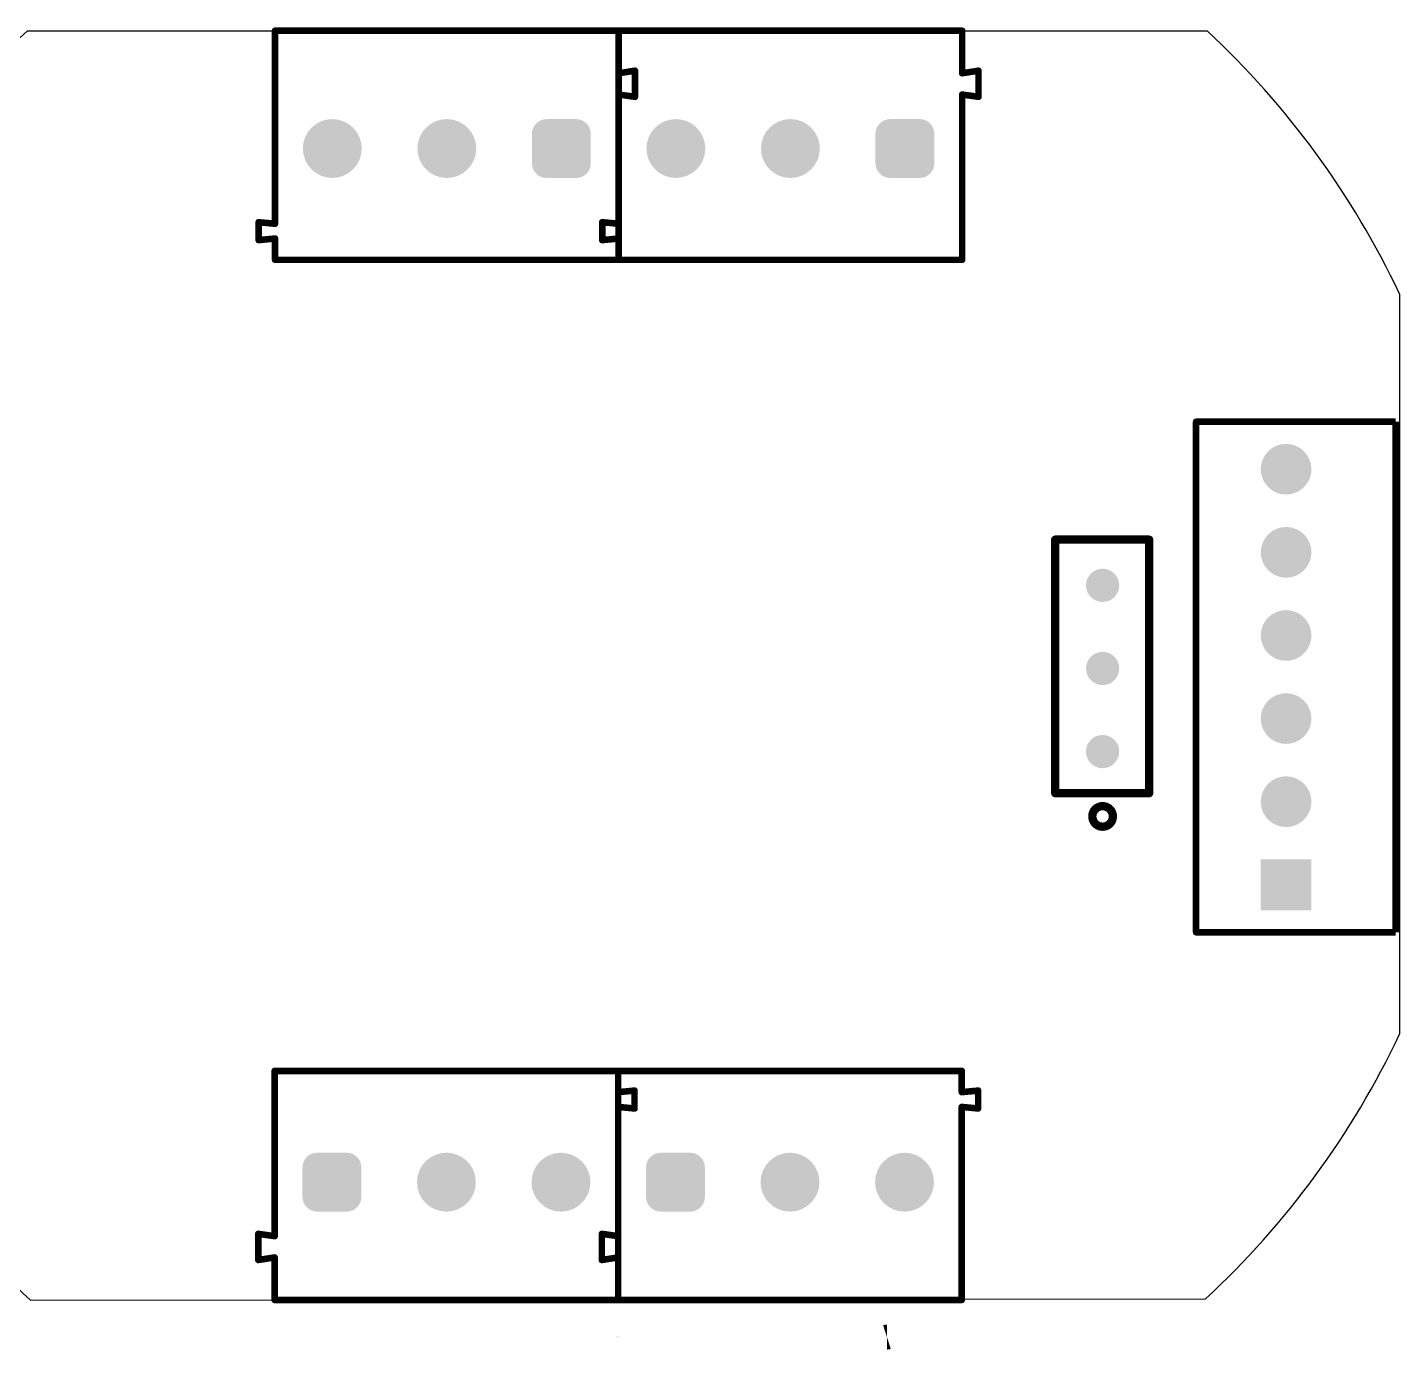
# Model space of a CAD drawing. Header units: millimetres. Extents: x 61.9 to 159.6, y 49.5 to 90.
# Drawn here: x 117.62 to 159.56, y 49.59 to 89.99 of the extents above; entities that cross this region are included whole.
import ezdxf

# ---------------------------------------------------------------- set-up
doc = ezdxf.new("R2010")
doc.units = ezdxf.units.MM
for name, color, linetype in [('BottomOverlay', 54, 'Continuous'), ('Mechanical1', 6, 'Continuous'), ('PadHoleLayer', 156, 'Continuous'), ('TopOverlay', 2, 'Continuous')]:
    doc.layers.add(name, color=color, linetype=linetype)

# ---------------------------------------------------------------- blocks, each defined once
blk = doc.blocks.new('3_2_54_C______________3')
at = {"layer": 'PadHoleLayer'}
h = blk.add_hatch(color=156, dxfattribs=at)
edge = h.paths.add_edge_path()
edge.add_arc((-3.302, 2.793999999999999), 0.508, 0, 360)
h = blk.add_hatch(color=156, dxfattribs=at)
edge = h.paths.add_edge_path()
edge.add_arc((-0.762, 2.793999999999999), 0.508, 0, 360)
h = blk.add_hatch(color=156, dxfattribs=at)
edge = h.paths.add_edge_path()
edge.add_arc((1.778, 2.793999999999999), 0.508, 0, 360)
at = {"layer": 'BottomOverlay', "const_width": 0.254}
for points in [[(-4.571999999999999, 4.241799999999999), (3.174999999999999, 4.241799999999999)], [(-4.571999999999999, 4.241799999999999), (-4.571999999999999, 1.371599999999999)], [(3.174999999999999, 4.241799999999999), (3.174999999999999, 1.371599999999999)], [(-4.571999999999999, 1.371599999999999), (3.174999999999999, 1.371599999999999)]]:
    blk.add_lwpolyline(points, dxfattribs=at)
at = {"layer": 'BottomOverlay', "const_width": 0.127}
for points in [[(-4.6355, 4.241799999999999, 1), (-4.508499999999999, 4.241799999999999, 1)], [(-4.6355, 4.241799999999999, 1), (-4.508499999999999, 4.241799999999999, 1)], [(3.111499999999999, 4.241799999999999, 1), (3.2385, 4.241799999999999, 1)], [(3.111499999999999, 4.241799999999999, 1), (3.2385, 4.241799999999999, 1)], [(-4.6355, 1.371599999999999, 1), (-4.508499999999999, 1.371599999999999, 1)], [(-4.6355, 1.371599999999999, 1), (-4.508499999999999, 1.371599999999999, 1)], [(3.111499999999999, 1.371599999999999, 1), (3.2385, 1.371599999999999, 1)], [(3.111499999999999, 1.371599999999999, 1), (3.2385, 1.371599999999999, 1)]]:
    blk.add_lwpolyline(points, format="xyb", close=True, dxfattribs=at)
at = {"layer": 'TopOverlay', "const_width": 0.254}
for points in [[(-4.571999999999999, 4.241799999999999), (3.174999999999999, 4.241799999999999)], [(-4.571999999999999, 4.241799999999999), (-4.571999999999999, 1.371599999999999)], [(3.174999999999999, 4.241799999999999), (3.174999999999999, 1.371599999999999)], [(-4.571999999999999, 1.371599999999999), (3.174999999999999, 1.371599999999999)]]:
    blk.add_lwpolyline(points, dxfattribs=at)
at = {"layer": 'TopOverlay'}
for points, const_width in [([(-4.6355, 4.241799999999999, 1), (-4.508499999999999, 4.241799999999999, 1)], 0.127), ([(-4.6355, 4.241799999999999, 1), (-4.508499999999999, 4.241799999999999, 1)], 0.127), ([(3.111499999999999, 4.241799999999999, 1), (3.2385, 4.241799999999999, 1)], 0.127), ([(3.111499999999999, 4.241799999999999, 1), (3.2385, 4.241799999999999, 1)], 0.127), ([(-4.969019779999999, 2.793999999999999, 1), (-5.597380219999999, 2.793999999999999, 1)], 0.254), ([(-5.660880219999999, 2.793999999999999, 1), (-5.533880219999998, 2.793999999999999, 1)], 0.127), ([(-5.032519779999998, 2.793999999999999, 1), (-4.905519779999999, 2.793999999999999, 1)], 0.127), ([(-4.6355, 1.371599999999999, 1), (-4.508499999999999, 1.371599999999999, 1)], 0.127), ([(-4.6355, 1.371599999999999, 1), (-4.508499999999999, 1.371599999999999, 1)], 0.127), ([(3.111499999999999, 1.371599999999999, 1), (3.2385, 1.371599999999999, 1)], 0.127), ([(3.111499999999999, 1.371599999999999, 1), (3.2385, 1.371599999999999, 1)], 0.127)]:
    blk.add_lwpolyline(points, format="xyb", close=True, dxfattribs=dict(at, const_width=const_width))

msp = doc.modelspace()

# ---------------------------------------------------------------- hatches: boundary and pattern name
at = {"layer": 'TopOverlay'}
h = msp.add_hatch(color=2, dxfattribs=at)
edge = h.paths.add_edge_path()
edge.add_arc((126.9403691943678, 86.2931549969118), 0.8999981999999999, 0, 360)
h = msp.add_hatch(color=2, dxfattribs=at)
edge = h.paths.add_edge_path()
edge.add_arc((126.9403691943678, 86.2931549969118), 0.5999988, 0, 360)
h = msp.add_hatch(color=2, dxfattribs=at)
edge = h.paths.add_edge_path()
edge.add_arc((130.4403367943678, 86.2931549969118), 0.8999981999999999, 0, 360)
h = msp.add_hatch(color=2, dxfattribs=at)
edge = h.paths.add_edge_path()
edge.add_arc((130.4403367943678, 86.2931549969118), 0.5999988, 0, 360)
h = msp.add_hatch(color=2, dxfattribs=at)
edge = h.paths.add_edge_path()
edge.add_arc((134.3903555643678, 85.84315462691178), 0.4499991, 270, 360)
edge.add_line((134.8403546643678, 85.84315462691178), (134.8403546643678, 86.74315536691178))
edge.add_arc((134.3903555643678, 86.74315536691178), 0.4499991, 0, 90)
edge.add_line((134.3903555643678, 87.19315446691178), (133.4903548243678, 87.19315446691178))
edge.add_arc((133.4903548243678, 86.74315536691178), 0.4499991, 90, 180.0000000000008)
edge.add_line((133.0403557243678, 86.74315536691178), (133.0403557243678, 85.84315462691178))
edge.add_arc((133.4903548243678, 85.84315462691178), 0.4499991, 180, 270)
edge.add_line((133.4903548243678, 85.3931555269118), (134.3903555643678, 85.3931555269118))
h = msp.add_hatch(color=2, dxfattribs=at)
edge = h.paths.add_edge_path()
edge.add_arc((133.9403551943678, 86.2931549969118), 0.5999988, 0, 360)
h = msp.add_hatch(color=2, dxfattribs=at)
edge = h.paths.add_edge_path()
edge.add_arc((137.4403227943678, 86.2931549969118), 0.8999981999999999, 0, 360)
h = msp.add_hatch(color=2, dxfattribs=at)
edge = h.paths.add_edge_path()
edge.add_arc((137.4403227943678, 86.2931549969118), 0.5999988, 0, 360)
h = msp.add_hatch(color=2, dxfattribs=at)
edge = h.paths.add_edge_path()
edge.add_arc((140.9403411943678, 86.2931549969118), 0.8999981999999999, 0, 360)
h = msp.add_hatch(color=2, dxfattribs=at)
edge = h.paths.add_edge_path()
edge.add_arc((140.9403411943678, 86.2931549969118), 0.5999988, 0, 360)
h = msp.add_hatch(color=2, dxfattribs=at)
edge = h.paths.add_edge_path()
edge.add_arc((144.8903599643678, 85.84315462691178), 0.4499991, 270, 360)
edge.add_line((145.3403590643678, 85.84315462691178), (145.3403590643678, 86.74315536691178))
edge.add_arc((144.8903599643678, 86.74315536691178), 0.4499991, 0, 90)
edge.add_line((144.8903599643678, 87.19315446691178), (143.9903592243678, 87.19315446691178))
edge.add_arc((143.9903592243678, 86.74315536691178), 0.4499991, 90, 180.0000000000008)
edge.add_line((143.5403601243679, 86.74315536691178), (143.5403601243679, 85.84315462691178))
edge.add_arc((143.9903592243678, 85.84315462691178), 0.4499991, 180, 270)
edge.add_line((143.9903592243678, 85.3931555269118), (144.8903599643678, 85.3931555269118))
h = msp.add_hatch(color=2, dxfattribs=at)
edge = h.paths.add_edge_path()
edge.add_arc((144.4403595943679, 86.2931549969118), 0.5999988, 0, 360)
h = msp.add_hatch(color=256, dxfattribs=at)
edge = h.paths.add_edge_path()
edge.add_arc((156.0894688919094, 76.49333362915878), 0.77499972, 0, 360)
h = msp.add_hatch(color=256, dxfattribs=at)
edge = h.paths.add_edge_path()
edge.add_arc((156.0894688919094, 76.49333362915878), 0.4999990000000001, 0, 360)
h = msp.add_hatch(color=256, dxfattribs=at)
edge = h.paths.add_edge_path()
edge.add_arc((156.0894688919094, 73.9533336291588), 0.77499972, 0, 360)
h = msp.add_hatch(color=256, dxfattribs=at)
edge = h.paths.add_edge_path()
edge.add_arc((156.0894688919094, 73.9533336291588), 0.4999990000000001, 0, 360)
h = msp.add_hatch(color=256, dxfattribs=at)
edge = h.paths.add_edge_path()
edge.add_arc((156.0894688919094, 71.41333362915881), 0.77499972, 0, 360)
h = msp.add_hatch(color=256, dxfattribs=at)
edge = h.paths.add_edge_path()
edge.add_arc((156.0894688919094, 71.41333362915881), 0.4999990000000001, 0, 360)
h = msp.add_hatch(color=256, dxfattribs=at)
edge = h.paths.add_edge_path()
edge.add_arc((156.0894688919094, 68.8733336291588), 0.77499972, 0, 360)
h = msp.add_hatch(color=256, dxfattribs=at)
edge = h.paths.add_edge_path()
edge.add_arc((156.0894688919094, 68.8733336291588), 0.4999990000000001, 0, 360)
h = msp.add_hatch(color=256, dxfattribs=at)
edge = h.paths.add_edge_path()
edge.add_arc((156.0894688919094, 66.3333336291588), 0.77499972, 0, 360)
h = msp.add_hatch(color=256, dxfattribs=at)
edge = h.paths.add_edge_path()
edge.add_arc((156.0894688919094, 66.3333336291588), 0.4999990000000001, 0, 360)
msp.add_hatch(color=256, dxfattribs=at).paths.add_polyline_path([(155.3144691719093, 63.01833390915881), (155.3144691719093, 64.56833334915879), (156.8644686119094, 64.56833334915879), (156.8644686119094, 63.01833390915881)])
h = msp.add_hatch(color=256, dxfattribs=at)
edge = h.paths.add_edge_path()
edge.add_arc((156.0894688919094, 63.7933336291588), 0.4999990000000001, 0, 360)
h = msp.add_hatch(color=2, dxfattribs=at)
edge = h.paths.add_edge_path()
edge.add_arc((126.4777711018072, 55.15686477973851), 0.4499991, 90, 180)
edge.add_line((126.0277720018072, 55.15686477973851), (126.0277720018072, 54.2568640397385))
edge.add_arc((126.4777711018072, 54.2568640397385), 0.4499991, 180, 270)
edge.add_line((126.4777711018072, 53.80686493973851), (127.3777718418072, 53.80686493973851))
edge.add_arc((127.3777718418072, 54.2568640397385), 0.4499991, 270, 360)
edge.add_line((127.8277709418072, 54.2568640397385), (127.8277709418072, 55.1568647797385))
edge.add_arc((127.3777718418072, 55.15686477973851), 0.4499991, 0, 90)
edge.add_line((127.3777718418072, 55.60686387973849), (126.4777711018072, 55.60686387973849))
h = msp.add_hatch(color=2, dxfattribs=at)
edge = h.paths.add_edge_path()
edge.add_arc((130.4277390718072, 54.7068644097385), 0.8999981999999999, 0, 360)
h = msp.add_hatch(color=2, dxfattribs=at)
edge = h.paths.add_edge_path()
edge.add_arc((133.9277574718072, 54.7068644097385), 0.8999981999999999, 0, 360)
h = msp.add_hatch(color=2, dxfattribs=at)
edge = h.paths.add_edge_path()
edge.add_arc((136.9777247018071, 55.1569155797385), 0.4499991, 90, 180)
edge.add_line((136.5277256018071, 55.1569155797385), (136.5277256018071, 54.25691483973849))
edge.add_arc((136.9777247018071, 54.25691483973849), 0.4499991, 180, 270)
edge.add_line((136.9777247018071, 53.8069157397385), (137.8777254418071, 53.8069157397385))
edge.add_arc((137.8777254418071, 54.25691483973849), 0.4499991, 270, 360.0000000000002)
edge.add_line((138.3277245418071, 54.25691483973849), (138.3277245418071, 55.15691557973849))
edge.add_arc((137.8777254418071, 55.1569155797385), 0.4499991, 0, 90.0000000000016)
edge.add_line((137.8777254418071, 55.6069146797385), (136.9777247018071, 55.6069146797385))
h = msp.add_hatch(color=2, dxfattribs=at)
edge = h.paths.add_edge_path()
edge.add_arc((140.9277434718071, 54.70691520973851), 0.8999981999999999, 0, 360)
h = msp.add_hatch(color=2, dxfattribs=at)
edge = h.paths.add_edge_path()
edge.add_arc((144.4277618718072, 54.70691520973851), 0.8999981999999999, 0, 360)
h = msp.add_hatch(color=2, dxfattribs=at)
edge = h.paths.add_edge_path()
edge.add_arc((126.9277714718072, 54.7068644097385), 0.5999988, 0, 360)
h = msp.add_hatch(color=2, dxfattribs=at)
edge = h.paths.add_edge_path()
edge.add_arc((130.4277390718072, 54.7068644097385), 0.5999988, 0, 360)
h = msp.add_hatch(color=2, dxfattribs=at)
edge = h.paths.add_edge_path()
edge.add_arc((133.9277574718072, 54.7068644097385), 0.5999988, 0, 360)
h = msp.add_hatch(color=2, dxfattribs=at)
edge = h.paths.add_edge_path()
edge.add_arc((137.4277250718072, 54.70691520973851), 0.5999988, 0, 360)
h = msp.add_hatch(color=2, dxfattribs=at)
edge = h.paths.add_edge_path()
edge.add_arc((140.9277434718071, 54.70691520973851), 0.5999988, 0, 360)
h = msp.add_hatch(color=2, dxfattribs=at)
edge = h.paths.add_edge_path()
edge.add_arc((144.4277618718072, 54.70691520973851), 0.5999988, 0, 360)

# ---------------------------------------------------------------- linework, layer by layer
for points in [[(117.6232032746041, 89.89288542829507), (153.6748492870325, 89.89413541172273)], [(159.5574090160689, 81.85057146222202), (159.5574090160689, 59.22706092377316)], [(117.7167099748817, 51.09807422108984), (153.6284802716992, 51.14041808731538)]]:
    msp.add_lwpolyline(points)
for start, end in [(25.32082238048669, 47.03798466678767), (205.3208223804863, 227.3102097662063), (312.8249060288993, 334.6791776195133)]:
    msp.add_arc((135.649697347183, 70.53881619299759), 26.44871423176204, start, end)
at = {"layer": 'Mechanical1'}
for points in [[(117.6232032746041, 89.89288542829507), (153.6748492870325, 89.89413541172273)], [(159.5574090160689, 81.85057146222202), (159.5574090160689, 59.22706092377316)], [(117.7167099748817, 51.09807422108984), (153.6284802716992, 51.14041808731538)]]:
    msp.add_lwpolyline(points, dxfattribs=at)
for start, end in [(132.9659884541516, 154.6791776195133), (25.32082238048669, 47.03798466678767), (205.3208223804863, 227.3102097662063), (312.8249060288993, 334.6791776195133)]:
    msp.add_arc((135.649697347183, 70.53881619299759), 26.44871423176204, start, end, dxfattribs=at)
at = {"layer": 'TopOverlay', "color": 2, "const_width": 0.1999996}
for points in [[(125.1903599943678, 89.89314779691178), (135.6903643943678, 89.89314779691178)], [(125.1903599943678, 83.9931341969118), (125.1903599943678, 89.89314779691178)], [(135.6903643943678, 83.9931341969118), (135.6903643943678, 89.89314779691178)], [(135.6903643943678, 89.89314779691178), (146.1903687943678, 89.89314779691178)], [(135.6903643943678, 88.59312499691178), (135.6903643943678, 89.89314779691178)], [(146.1903687943678, 88.59312499691178), (146.1903687943678, 89.89314779691178)], [(135.6903643943678, 88.59312499691178), (136.1903379943678, 88.67140779691178)], [(136.1903379943678, 87.87313659691176), (136.1903379943678, 88.67140779691178)], [(146.1903687943678, 88.59312499691178), (146.6903423943679, 88.67140779691178)], [(146.6903423943679, 87.87313659691176), (146.6903423943679, 88.67140779691178)], [(135.6890435943678, 87.94268179691178), (136.1903379943678, 87.87313659691176)], [(135.6903643943678, 82.89311099691179), (135.6903643943678, 87.94308819691179)], [(146.1890479943678, 87.94268179691178), (146.6903423943679, 87.87313659691176)], [(146.1903687943678, 82.89311099691179), (146.1903687943678, 87.94308819691179)], [(124.6902339943678, 84.0421561969118), (125.1903599943678, 83.9931341969118)], [(124.6903355943678, 83.4931097969118), (124.6903355943678, 84.0431213969118)], [(135.1902383943678, 84.0421561969118), (135.6903643943678, 83.9931341969118)], [(135.1903399943678, 83.4931097969118), (135.1903399943678, 84.0431213969118)], [(124.6902339943678, 83.49407499691178), (125.1903599943678, 83.54309699691176)], [(125.1903599943678, 82.89311099691179), (125.1903599943678, 83.54309699691176)], [(135.1902383943678, 83.49407499691178), (135.6903643943678, 83.54309699691176)], [(135.6903643943678, 82.89311099691179), (135.6903643943678, 83.54309699691176)], [(125.1903599943678, 82.89311099691179), (135.6903643943678, 82.89311099691179)], [(135.6903643943678, 82.89311099691179), (146.1903687943678, 82.89311099691179)], [(125.1777622718072, 58.10690840973849), (135.6777666718071, 58.10690840973849)], [(125.1777622718072, 53.0569312097385), (125.1777622718072, 58.10690840973849)], [(135.6777666718071, 53.0569312097385), (135.6777666718071, 58.10690840973849)], [(135.6777666718071, 58.10690840973849), (146.1777202718071, 58.10690840973849)], [(135.6777666718071, 57.45692240973849), (135.6777666718071, 58.10690840973849)], [(146.1777202718071, 57.45692240973849), (146.1777202718071, 58.10690840973849)], [(135.6777666718071, 57.45692240973849), (136.1778418718071, 57.50594440973849)], [(136.1777402718072, 56.95689800973849), (136.1777402718072, 57.5069096097385)], [(146.1777202718071, 57.45692240973849), (146.6778462718072, 57.50594440973849)], [(146.6777446718071, 56.95689800973849), (146.6777446718071, 57.5069096097385)], [(135.6777666718071, 51.1068716097385), (135.6777666718071, 57.0068852097385)], [(135.6777666718071, 57.0068852097385), (136.1778418718071, 56.95786320973851)], [(146.1777202718071, 57.0068852097385), (146.6778462718072, 56.95786320973851)], [(146.1777202718071, 51.1069224097385), (146.1777202718071, 57.0068852097385)], [(124.6777378718072, 52.3286116097385), (124.6777378718072, 53.1268828097385)], [(124.6777378718072, 53.1268828097385), (125.1790322718072, 53.05733760973851)], [(135.1777422718072, 53.1268828097385), (135.6790366718072, 53.05733760973851)], [(135.1777422718072, 52.3286116097385), (135.1777422718072, 53.1268828097385)], [(124.6777378718072, 52.3286116097385), (125.1777622718072, 52.4068944097385)], [(125.1777622718072, 51.1068716097385), (125.1777622718072, 52.4068944097385)], [(135.1777422718072, 52.3286116097385), (135.6777666718071, 52.4068944097385)], [(135.6777666718071, 51.1069224097385), (135.6777666718071, 52.4068944097385)], [(125.1777622718072, 51.1068716097385), (135.6777666718071, 51.1068716097385)], [(135.6777666718071, 51.1069224097385), (146.1777202718071, 51.1069224097385)]]:
    msp.add_lwpolyline(points, dxfattribs=at)
at = {"layer": 'TopOverlay', "color": 2}
for points, const_width in [([(125.1403600943678, 89.89314779691178, 1), (125.2403598943678, 89.89314779691178, 1)], 0.0999998), ([(125.1403600943678, 89.89314779691178, 1), (125.2403598943678, 89.89314779691178, 1)], 0.0999998), ([(135.6403644943678, 89.89314779691178, 1), (135.7403642943678, 89.89314779691178, 1)], 0.0999998), ([(135.6403644943678, 89.89314779691178, 1), (135.7403642943678, 89.89314779691178, 1)], 0.0999998), ([(135.6403644943678, 89.89314779691178, 1), (135.7403642943678, 89.89314779691178, 1)], 0.0999998), ([(135.6403644943678, 89.89314779691178, 1), (135.7403642943678, 89.89314779691178, 1)], 0.0999998), ([(146.1403688943678, 89.89314779691178, 1), (146.2403686943678, 89.89314779691178, 1)], 0.0999998), ([(146.1403688943678, 89.89314779691178, 1), (146.2403686943678, 89.89314779691178, 1)], 0.0999998), ([(135.6403644943678, 88.59312499691178, 1), (135.7403642943678, 88.59312499691178, 1)], 0.0999998), ([(135.6403644943678, 88.59312499691178, 1), (135.7403642943678, 88.59312499691178, 1)], 0.0999998), ([(136.1403380943678, 88.67140779691178, 1), (136.2403378943678, 88.67140779691178, 1)], 0.0999998), ([(136.1403380943678, 88.67140779691178, 1), (136.2403378943678, 88.67140779691178, 1)], 0.0999998), ([(146.1403688943678, 88.59312499691178, 1), (146.2403686943678, 88.59312499691178, 1)], 0.0999998), ([(146.1403688943678, 88.59312499691178, 1), (146.2403686943678, 88.59312499691178, 1)], 0.0999998), ([(146.6403424943679, 88.67140779691178, 1), (146.7403422943679, 88.67140779691178, 1)], 0.0999998), ([(146.6403424943679, 88.67140779691178, 1), (146.7403422943679, 88.67140779691178, 1)], 0.0999998), ([(135.6390436943678, 87.94268179691178, 1), (135.7390434943678, 87.94268179691178, 1)], 0.0999998), ([(135.6403644943678, 87.94308819691179, 1), (135.7403642943678, 87.94308819691179, 1)], 0.0999998), ([(136.1403380943678, 87.87313659691176, 1), (136.2403378943678, 87.87313659691176, 1)], 0.0999998), ([(136.1403380943678, 87.87313659691176, 1), (136.2403378943678, 87.87313659691176, 1)], 0.0999998), ([(146.1390480943679, 87.94268179691178, 1), (146.2390478943679, 87.94268179691178, 1)], 0.0999998), ([(146.1403688943678, 87.94308819691179, 1), (146.2403686943678, 87.94308819691179, 1)], 0.0999998), ([(146.6403424943679, 87.87313659691176, 1), (146.7403422943679, 87.87313659691176, 1)], 0.0999998), ([(146.6403424943679, 87.87313659691176, 1), (146.7403422943679, 87.87313659691176, 1)], 0.0999998), ([(124.6402340943678, 84.0421561969118, 1), (124.7402338943678, 84.0421561969118, 1)], 0.0999998), ([(124.6403356943678, 84.0431213969118, 1), (124.7403354943678, 84.0431213969118, 1)], 0.0999998), ([(125.1403600943678, 83.9931341969118, 1), (125.2403598943678, 83.9931341969118, 1)], 0.0999998), ([(125.1403600943678, 83.9931341969118, 1), (125.2403598943678, 83.9931341969118, 1)], 0.0999998), ([(135.1402384943678, 84.0421561969118, 1), (135.2402382943678, 84.0421561969118, 1)], 0.0999998), ([(135.1403400943678, 84.0431213969118, 1), (135.2403398943678, 84.0431213969118, 1)], 0.0999998), ([(135.6403644943678, 83.9931341969118, 1), (135.7403642943678, 83.9931341969118, 1)], 0.0999998), ([(135.6403644943678, 83.9931341969118, 1), (135.7403642943678, 83.9931341969118, 1)], 0.0999998), ([(124.6402340943678, 83.49407499691178, 1), (124.7402338943678, 83.49407499691178, 1)], 0.0999998), ([(124.6403356943678, 83.4931097969118, 1), (124.7403354943678, 83.4931097969118, 1)], 0.0999998), ([(125.1403600943678, 83.54309699691176, 1), (125.2403598943678, 83.54309699691176, 1)], 0.0999998), ([(125.1403600943678, 83.54309699691176, 1), (125.2403598943678, 83.54309699691176, 1)], 0.0999998), ([(135.1402384943678, 83.49407499691178, 1), (135.2402382943678, 83.49407499691178, 1)], 0.0999998), ([(135.1403400943678, 83.4931097969118, 1), (135.2403398943678, 83.4931097969118, 1)], 0.0999998), ([(135.6403644943678, 83.54309699691176, 1), (135.7403642943678, 83.54309699691176, 1)], 0.0999998), ([(135.6403644943678, 83.54309699691176, 1), (135.7403642943678, 83.54309699691176, 1)], 0.0999998), ([(125.1403600943678, 82.89311099691179, 1), (125.2403598943678, 82.89311099691179, 1)], 0.0999998), ([(125.1403600943678, 82.89311099691179, 1), (125.2403598943678, 82.89311099691179, 1)], 0.0999998), ([(135.6403644943678, 82.89311099691179, 1), (135.7403642943678, 82.89311099691179, 1)], 0.0999998), ([(135.6403644943678, 82.89311099691179, 1), (135.7403642943678, 82.89311099691179, 1)], 0.0999998), ([(135.6403644943678, 82.89311099691179, 1), (135.7403642943678, 82.89311099691179, 1)], 0.0999998), ([(135.6403644943678, 82.89311099691179, 1), (135.7403642943678, 82.89311099691179, 1)], 0.0999998), ([(146.1403688943678, 82.89311099691179, 1), (146.2403686943678, 82.89311099691179, 1)], 0.0999998), ([(146.1403688943678, 82.89311099691179, 1), (146.2403686943678, 82.89311099691179, 1)], 0.0999998), ([(125.1277623718072, 58.10690840973849, 1), (125.2277621718071, 58.10690840973849, 1)], 0.0999998), ([(125.1277623718072, 58.10690840973849, 1), (125.2277621718071, 58.10690840973849, 1)], 0.0999998), ([(135.6277667718072, 58.10690840973849, 1), (135.7277665718071, 58.10690840973849, 1)], 0.0999998), ([(135.6277667718072, 58.10690840973849, 1), (135.7277665718071, 58.10690840973849, 1)], 0.0999998), ([(135.6277667718072, 58.10690840973849, 1), (135.7277665718071, 58.10690840973849, 1)], 0.0999998), ([(135.6277667718072, 58.10690840973849, 1), (135.7277665718071, 58.10690840973849, 1)], 0.0999998), ([(146.1277203718071, 58.10690840973849, 1), (146.2277201718072, 58.10690840973849, 1)], 0.0999998), ([(146.1277203718071, 58.10690840973849, 1), (146.2277201718072, 58.10690840973849, 1)], 0.0999998), ([(135.6277667718072, 57.45692240973849, 1), (135.7277665718071, 57.45692240973849, 1)], 0.0999998), ([(135.6277667718072, 57.45692240973849, 1), (135.7277665718071, 57.45692240973849, 1)], 0.0999998), ([(136.1277403718072, 57.5069096097385, 1), (136.2277401718071, 57.5069096097385, 1)], 0.0999998), ([(136.1278419718072, 57.50594440973849, 1), (136.2278417718072, 57.50594440973849, 1)], 0.0999998), ([(146.1277203718071, 57.45692240973849, 1), (146.2277201718072, 57.45692240973849, 1)], 0.0999998), ([(146.1277203718071, 57.45692240973849, 1), (146.2277201718072, 57.45692240973849, 1)], 0.0999998), ([(146.6277447718071, 57.5069096097385, 1), (146.7277445718072, 57.5069096097385, 1)], 0.0999998), ([(146.6278463718072, 57.50594440973849, 1), (146.7278461718072, 57.50594440973849, 1)], 0.0999998), ([(135.6277667718072, 57.0068852097385, 1), (135.7277665718071, 57.0068852097385, 1)], 0.0999998), ([(135.6277667718072, 57.0068852097385, 1), (135.7277665718071, 57.0068852097385, 1)], 0.0999998), ([(136.1277403718072, 56.95689800973849, 1), (136.2277401718071, 56.95689800973849, 1)], 0.0999998), ([(136.1278419718072, 56.95786320973851, 1), (136.2278417718072, 56.95786320973851, 1)], 0.0999998), ([(146.1277203718071, 57.0068852097385, 1), (146.2277201718072, 57.0068852097385, 1)], 0.0999998), ([(146.1277203718071, 57.0068852097385, 1), (146.2277201718072, 57.0068852097385, 1)], 0.0999998), ([(146.6277447718071, 56.95689800973849, 1), (146.7277445718072, 56.95689800973849, 1)], 0.0999998), ([(146.6278463718072, 56.95786320973851, 1), (146.7278461718072, 56.95786320973851, 1)], 0.0999998), ([(124.6277379718072, 53.1268828097385, 1), (124.7277377718071, 53.1268828097385, 1)], 0.0999998), ([(124.6277379718072, 53.1268828097385, 1), (124.7277377718071, 53.1268828097385, 1)], 0.0999998), ([(125.1277623718072, 53.0569312097385, 1), (125.2277621718071, 53.0569312097385, 1)], 0.0999998), ([(125.1290323718071, 53.05733760973851, 1), (125.2290321718072, 53.05733760973851, 1)], 0.0999998), ([(135.1277423718072, 53.1268828097385, 1), (135.2277421718071, 53.1268828097385, 1)], 0.0999998), ([(135.1277423718072, 53.1268828097385, 1), (135.2277421718071, 53.1268828097385, 1)], 0.0999998), ([(135.6277667718072, 53.0569312097385, 1), (135.7277665718071, 53.0569312097385, 1)], 0.0999998), ([(135.6290367718072, 53.05733760973851, 1), (135.7290365718071, 53.05733760973851, 1)], 0.0999998), ([(124.6277379718072, 52.3286116097385, 1), (124.7277377718071, 52.3286116097385, 1)], 0.0999998), ([(124.6277379718072, 52.3286116097385, 1), (124.7277377718071, 52.3286116097385, 1)], 0.0999998), ([(125.1277623718072, 52.4068944097385, 1), (125.2277621718071, 52.4068944097385, 1)], 0.0999998), ([(125.1277623718072, 52.4068944097385, 1), (125.2277621718071, 52.4068944097385, 1)], 0.0999998), ([(135.1277423718072, 52.3286116097385, 1), (135.2277421718071, 52.3286116097385, 1)], 0.0999998), ([(135.1277423718072, 52.3286116097385, 1), (135.2277421718071, 52.3286116097385, 1)], 0.0999998), ([(135.6277667718072, 52.4068944097385, 1), (135.7277665718071, 52.4068944097385, 1)], 0.0999998), ([(135.6277667718072, 52.4068944097385, 1), (135.7277665718071, 52.4068944097385, 1)], 0.0999998), ([(125.1277623718072, 51.1068716097385, 1), (125.2277621718071, 51.1068716097385, 1)], 0.0999998), ([(125.1277623718072, 51.1068716097385, 1), (125.2277621718071, 51.1068716097385, 1)], 0.0999998), ([(135.6277667718072, 51.1069224097385, 1), (135.7277665718071, 51.1069224097385, 1)], 0.0999998), ([(135.6277667718072, 51.1069224097385, 1), (135.7277665718071, 51.1069224097385, 1)], 0.0999998), ([(135.6277667718072, 51.1068716097385, 1), (135.7277665718071, 51.1068716097385, 1)], 0.0999998), ([(135.6277667718072, 51.1068716097385, 1), (135.7277665718071, 51.1068716097385, 1)], 0.0999998), ([(146.1277203718071, 51.1069224097385, 1), (146.2277201718072, 51.1069224097385, 1)], 0.0999998), ([(146.1277203718071, 51.1069224097385, 1), (146.2277201718072, 51.1069224097385, 1)], 0.0999998), ([(135.6477692718072, 49.9794164097385, 1), (135.6541192718072, 49.9794164097385, 1)], 0.00635), ([(143.8860484518072, 49.9794418097385, 1), (143.8923984518071, 49.9794418097385, 1)], 0.00635), ([(143.8860560718072, 49.9794164097385, 1), (143.8924060718072, 49.9794164097385, 1)], 0.00635)]:
    msp.add_lwpolyline(points, format="xyb", close=True, dxfattribs=dict(at, const_width=const_width))
at = {"layer": 'TopOverlay', "const_width": 0.1999996}
for points in [[(153.3394616919094, 77.9433180291588), (159.4394240919094, 77.9433180291588)], [(153.3394616919094, 62.3433492291588), (153.3394616919094, 77.9433180291588)], [(159.4394240919094, 62.3433492291588), (159.4394240919094, 77.9433180291588)], [(153.3394616919094, 62.3433492291588), (159.4394240919094, 62.3433492291588)]]:
    msp.add_lwpolyline(points, dxfattribs=at)
at = {"layer": 'TopOverlay', "const_width": 0.0999998}
for points in [[(153.2894617919095, 77.9433180291588, 1), (153.3894615919094, 77.9433180291588, 1)], [(153.2894617919095, 77.9433180291588, 1), (153.3894615919094, 77.9433180291588, 1)], [(153.2894617919095, 62.3433492291588, 1), (153.3894615919094, 62.3433492291588, 1)], [(153.2894617919095, 62.3433492291588, 1), (153.3894615919094, 62.3433492291588, 1)]]:
    msp.add_lwpolyline(points, format="xyb", close=True, dxfattribs=at)
at = {"layer": 'TopOverlay', "color": 2, "const_width": 0.762}
for points in [[(143.8913189518072, 49.9730435497385, -0.0789705172629575), (143.8892209118072, 49.9727108097385)], [(143.8913189518072, 49.9730435497385, -0.078970517262955), (143.8892209118072, 49.9727108097385)]]:
    msp.add_lwpolyline(points, format="xyb", dxfattribs=at)

# ---------------------------------------------------------------- block references
at = {"rotation": 90}
msp.add_blockref('3_2_54_C______________3', (153.2758480995518, 71.16637957425635), dxfattribs=at)

doc.saveas('drawing.dxf')
